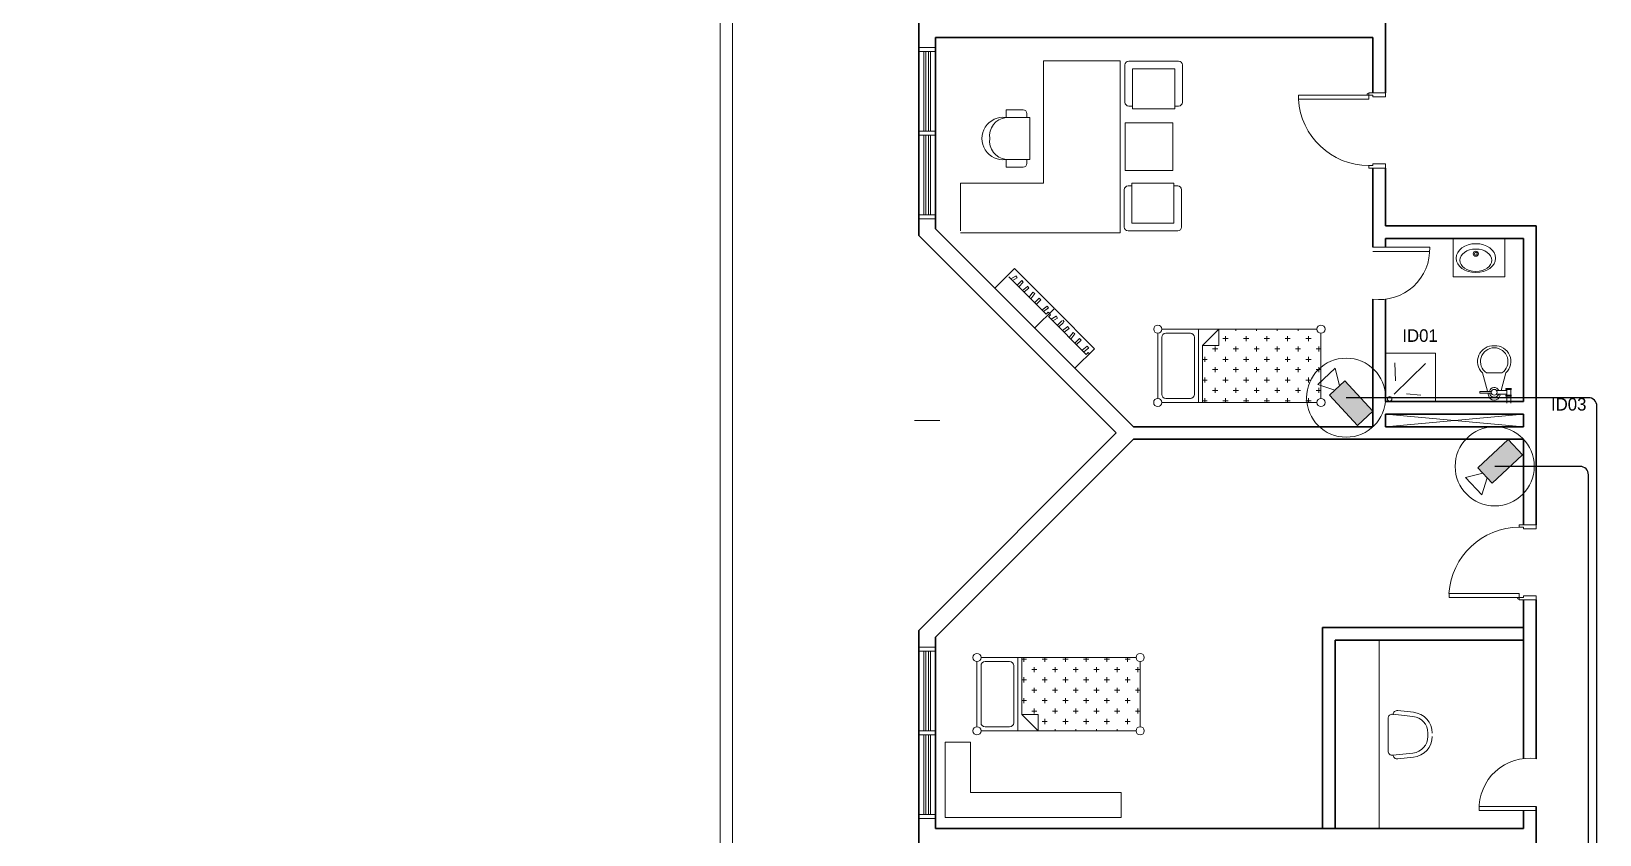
# Model space of a CAD drawing. Extents: x -59 to 582, y -1177 to 100.
# Drawn here: x -2.9 to 15.83, y -35.43 to -25.83 of the extents above; entities that cross this region are included whole.
import ezdxf
from ezdxf.enums import TextEntityAlignment as Align

# ---------------------------------------------------------------- set-up
doc = ezdxf.new("R2010")
doc.units = 0
doc.header["$LTSCALE"] = 0.15
doc.layers.get('0').update_dxf_attribs({"color": 252})
for name, color, linetype in [('0 CCTV', 252, 'Continuous'), ('0 sockets', 252, 'Continuous'), ('AUTOINCR', 7, 'Continuous'), ('CCTV', 4, 'Continuous')]:
    doc.layers.add(name, color=color, linetype=linetype)
for name, color, linetype, lineweight in [('anal', 252, 'Continuous', 20), ('DOOR', 252, 'Continuous', 20), ('E-LT-CKT-NM', 7, 'Continuous', 30), ('FUR', 252, 'Continuous', 9), ('FURNITURE-1', 252, 'Continuous', 9), ('sofa', 252, 'Continuous', 9), ('T-CCTV', 7, 'Continuous', 0), ('wall', 252, 'Continuous', 30)]:
    doc.layers.add(name, color=color, linetype=linetype, lineweight=lineweight)
doc.styles.add('SDC-TEXT-ARB', font='sdc-arb.shx')

# ---------------------------------------------------------------- blocks, each defined once
blk = doc.blocks.new('D90')
at = {"layer": 'DOOR'}
for points in [[(0.03, 0.2), (0.03, 1.04), (0.078, 1.04), (0.078, 0.2)], [(0.03, 0.2), (0, 0.2), (0, 0), (0.05, 0), (0.05, 0.15), (0.03, 0.15)], [(0.87, 0.2), (0.9, 0.2), (0.9, 0), (0.85, 0), (0.85, 0.15), (0.87, 0.15)]]:
    blk.add_lwpolyline(points, close=True, dxfattribs=at)
blk.add_circle((0.02, 0.21), 0.01, dxfattribs=at)
blk.add_arc((0.025, 0.197), 0.845, 0.2218, 86.3889, dxfattribs=at)
blk = doc.blocks.new('ELLIPSE')
blk.add_circle((0.5, 0.5), 0.5)
blk = doc.blocks.new('ARCH')
at = {"layer": 'anal'}
for p, q in [((5.325, 326.925), (5.325, 377.4)), ((5.475, 327.075), (5.475, 368.325)), ((7.8, 362.808), (7.7, 362.808)), ((7.7, 362.758), (7.9, 362.758)), ((7.76, 361.808), (7.76, 362.758)), ((7.785, 361.808), (7.785, 362.758)), ((7.8, 362.808), (7.9, 362.808)), ((7.8, 362.758), (7.9, 362.758)), ((7.815, 361.808), (7.815, 362.758)), ((7.84, 361.808), (7.84, 362.758)), ((7.7, 361.808), (7.9, 361.808)), ((7.7, 361.758), (7.9, 361.758)), ((7.76, 360.808), (7.76, 361.758)), ((7.785, 360.808), (7.785, 361.758)), ((7.815, 360.808), (7.815, 361.758)), ((7.84, 360.808), (7.84, 361.758)), ((7.9, 361.808), (7.9, 361.758)), ((7.7, 360.808), (7.9, 360.808)), ((7.8, 360.758), (7.7, 360.758)), ((7.8, 360.808), (7.9, 360.808)), ((7.8, 360.758), (7.9, 360.758)), ((7.95, 358.35), (7.65, 358.35)), ((14.925, 358.275), (13.275, 358.425)), ((14.925, 358.425), (13.275, 358.275)), ((7.8, 355.642), (7.7, 355.642)), ((7.8, 355.642), (7.9, 355.642)), ((7.7, 355.592), (7.9, 355.592)), ((7.76, 354.642), (7.76, 355.592)), ((7.785, 354.642), (7.785, 355.592)), ((7.8, 355.592), (7.9, 355.592)), ((7.815, 354.642), (7.815, 355.592)), ((7.84, 354.642), (7.84, 355.592)), ((7.7, 354.642), (7.9, 354.642)), ((7.7, 354.592), (7.9, 354.592)), ((7.76, 353.642), (7.76, 354.592)), ((7.785, 353.642), (7.785, 354.592)), ((7.815, 353.642), (7.815, 354.592)), ((7.84, 353.642), (7.84, 354.592)), ((7.9, 354.642), (7.9, 354.592)), ((7.7, 353.642), (7.9, 353.642)), ((7.8, 353.592), (7.7, 353.592)), ((7.8, 353.642), (7.9, 353.642)), ((7.8, 353.592), (7.9, 353.592))]:
    blk.add_line(p, q, dxfattribs=at)
at = {"layer": 'DOOR'}
for points in [[(13.075, 362.236), (12.235, 362.236), (12.235, 362.188), (13.075, 362.188)], [(13.075, 362.236), (13.075, 362.266), (13.275, 362.266), (13.275, 362.216), (13.125, 362.216), (13.125, 362.236)], [(13.075, 361.396), (13.075, 361.366), (13.275, 361.366), (13.275, 361.416), (13.125, 361.416), (13.125, 361.396)]]:
    blk.add_lwpolyline(points, close=True, dxfattribs=at)
blk.add_circle((13.065, 362.246), 0.01, dxfattribs=at)
blk.add_arc((13.078, 362.241), 0.845, 183.6111, 269.7782, dxfattribs=at)
at = {"layer": 'FUR'}
for p, q in [((10.105, 362.648), (9.191, 362.648)), ((9.191, 361.186), (9.191, 362.648)), ((10.105, 360.591), (10.105, 362.648)), ((10.163, 362.599), (10.163, 362.153)), ((10.506, 362.645), (10.209, 362.645)), ((10.506, 362.645), (10.803, 362.645)), ((10.849, 362.599), (10.849, 362.153)), ((10.506, 362.553), (10.255, 362.553)), ((10.255, 362.553), (10.255, 362.073)), ((10.506, 362.553), (10.758, 362.553)), ((10.758, 362.553), (10.758, 362.073)), ((8.742, 362.062), (8.742, 361.971)), ((8.742, 362.062), (8.946, 362.062)), ((8.992, 361.971), (8.992, 362.017)), ((10.255, 362.107), (10.209, 362.107)), ((10.506, 362.073), (10.255, 362.073)), ((10.506, 362.073), (10.758, 362.073)), ((10.758, 362.107), (10.803, 362.107)), ((8.742, 361.971), (9.026, 361.971)), ((9.026, 361.719), (9.026, 361.971)), ((10.166, 361.908), (10.166, 361.336)), ((10.737, 361.908), (10.166, 361.908)), ((10.737, 361.908), (10.737, 361.336)), ((9.026, 361.719), (9.026, 361.468)), ((8.742, 361.468), (9.026, 361.468)), ((8.742, 361.468), (8.742, 361.377)), ((8.992, 361.468), (8.992, 361.422)), ((8.742, 361.377), (8.946, 361.377)), ((10.737, 361.336), (10.166, 361.336)), ((9.191, 361.186), (8.2, 361.186)), ((8.2, 360.615), (8.2, 361.186)), ((10.154, 360.661), (10.154, 361.106)), ((10.245, 361.152), (10.2, 361.152)), ((10.497, 361.186), (10.245, 361.186)), ((10.245, 360.706), (10.245, 361.186)), ((10.497, 361.186), (10.748, 361.186)), ((10.748, 360.706), (10.748, 361.186)), ((10.748, 361.152), (10.794, 361.152)), ((10.84, 360.661), (10.84, 361.106)), ((10.497, 360.706), (10.245, 360.706)), ((10.497, 360.706), (10.748, 360.706)), ((8.2, 360.591), (10.105, 360.591)), ((10.497, 360.615), (10.2, 360.615)), ((10.497, 360.615), (10.794, 360.615)), ((10.555, 358.613), (10.555, 359.393)), ((10.604, 359.441), (12.456, 359.441)), ((10.652, 359.393), (10.945, 359.393)), ((11.042, 358.564), (11.042, 359.441)), ((11.286, 359.441), (11.091, 359.246)), ((11.286, 359.246), (11.286, 359.441)), ((11.488, 359.421), (11.488, 359.441)), ((11.736, 359.421), (11.736, 359.441)), ((11.983, 359.421), (11.983, 359.441)), ((12.231, 359.421), (12.231, 359.441)), ((12.505, 359.393), (12.505, 358.613)), ((10.604, 358.661), (10.604, 359.344)), ((10.994, 358.661), (10.994, 359.344)), ((11.091, 359.246), (11.286, 359.246)), ((11.091, 358.564), (11.091, 359.246)), ((11.271, 359.204), (11.209, 359.204)), ((11.24, 359.173), (11.24, 359.235)), ((11.395, 359.328), (11.333, 359.328)), ((11.364, 359.297), (11.364, 359.359)), ((11.519, 359.204), (11.457, 359.204)), ((11.488, 359.173), (11.488, 359.235)), ((11.643, 359.328), (11.581, 359.328)), ((11.612, 359.297), (11.612, 359.359)), ((11.767, 359.204), (11.705, 359.204)), ((11.736, 359.173), (11.736, 359.235)), ((11.89, 359.328), (11.828, 359.328)), ((11.859, 359.297), (11.859, 359.359)), ((12.014, 359.204), (11.952, 359.204)), ((11.983, 359.173), (11.983, 359.235)), ((12.138, 359.328), (12.076, 359.328)), ((12.107, 359.297), (12.107, 359.359)), ((12.262, 359.204), (12.2, 359.204)), ((12.231, 359.173), (12.231, 359.235)), ((12.386, 359.328), (12.324, 359.328)), ((12.355, 359.297), (12.355, 359.359)), ((12.505, 359.204), (12.448, 359.204)), ((12.478, 359.173), (12.478, 359.235)), ((11.147, 359.08), (11.091, 359.08)), ((11.116, 359.049), (11.116, 359.111)), ((11.395, 359.08), (11.333, 359.08)), ((11.364, 359.049), (11.364, 359.111)), ((11.643, 359.08), (11.581, 359.08)), ((11.612, 359.049), (11.612, 359.111)), ((11.89, 359.08), (11.828, 359.08)), ((11.859, 359.049), (11.859, 359.111)), ((12.138, 359.08), (12.076, 359.08)), ((12.107, 359.049), (12.107, 359.111)), ((12.386, 359.08), (12.324, 359.08)), ((12.355, 359.049), (12.355, 359.111)), ((11.147, 358.833), (11.091, 358.833)), ((11.116, 358.802), (11.116, 358.864)), ((11.271, 358.957), (11.209, 358.957)), ((11.24, 358.926), (11.24, 358.987)), ((11.395, 358.833), (11.333, 358.833)), ((11.364, 358.802), (11.364, 358.864)), ((11.519, 358.957), (11.457, 358.957)), ((11.488, 358.926), (11.488, 358.987)), ((11.643, 358.833), (11.581, 358.833)), ((11.612, 358.802), (11.612, 358.864)), ((11.767, 358.957), (11.705, 358.957)), ((11.736, 358.926), (11.736, 358.987)), ((11.89, 358.833), (11.828, 358.833)), ((11.859, 358.802), (11.859, 358.864)), ((12.014, 358.957), (11.952, 358.957)), ((11.983, 358.926), (11.983, 358.987)), ((12.138, 358.833), (12.076, 358.833)), ((12.107, 358.802), (12.107, 358.864)), ((12.262, 358.957), (12.2, 358.957)), ((12.231, 358.926), (12.231, 358.987)), ((12.386, 358.833), (12.324, 358.833)), ((12.355, 358.802), (12.355, 358.864)), ((12.505, 358.957), (12.448, 358.957)), ((12.478, 358.926), (12.478, 358.987)), ((11.271, 358.709), (11.209, 358.709)), ((11.24, 358.678), (11.24, 358.74)), ((11.519, 358.709), (11.457, 358.709)), ((11.488, 358.678), (11.488, 358.74)), ((11.767, 358.709), (11.705, 358.709)), ((11.736, 358.678), (11.736, 358.74)), ((12.014, 358.709), (11.952, 358.709)), ((11.983, 358.678), (11.983, 358.74)), ((12.262, 358.709), (12.2, 358.709)), ((12.231, 358.678), (12.231, 358.74)), ((12.505, 358.709), (12.448, 358.709)), ((12.478, 358.678), (12.478, 358.74)), ((12.456, 358.564), (10.604, 358.564)), ((10.945, 358.613), (10.652, 358.613)), ((11.147, 358.585), (11.091, 358.585)), ((11.116, 358.564), (11.116, 358.616)), ((11.395, 358.585), (11.333, 358.585)), ((11.364, 358.564), (11.364, 358.616)), ((11.643, 358.585), (11.581, 358.585)), ((11.612, 358.564), (11.612, 358.616)), ((11.89, 358.585), (11.828, 358.585)), ((11.859, 358.564), (11.859, 358.616)), ((12.138, 358.585), (12.076, 358.585)), ((12.107, 358.564), (12.107, 358.616)), ((12.386, 358.585), (12.324, 358.585)), ((12.355, 358.564), (12.355, 358.616)), ((13.2, 355.725), (13.2, 353.475)), ((13.308, 354.789), (13.308, 354.398)), ((13.362, 354.839), (13.604, 354.813)), ((13.423, 354.883), (13.61, 354.863)), ((13.783, 354.574), (13.783, 354.614)), ((8.016, 354.504), (8.316, 354.504)), ((8.016, 353.604), (8.016, 354.504)), ((8.316, 354.504), (8.316, 353.904)), ((13.362, 354.349), (13.604, 354.375)), ((13.423, 354.305), (13.61, 354.325)), ((8.316, 353.904), (10.116, 353.904)), ((10.116, 353.904), (10.116, 353.604)), ((10.116, 353.604), (8.016, 353.604))]:
    blk.add_line(p, q, dxfattribs=at)
for centre, radius in [((10.555, 359.441), 0.0487), ((12.505, 359.441), 0.0488), ((10.555, 358.564), 0.0488), ((12.505, 358.564), 0.0488)]:
    blk.add_circle(centre, radius, dxfattribs=at)
for centre, radius, start, end in [((10.209, 362.599), 0.0457, 90, 180), ((10.803, 362.599), 0.0457, 360, 90), ((8.946, 362.017), 0.0457, 360, 90), ((10.209, 362.153), 0.0457, 180, 270), ((10.803, 362.153), 0.0457, 270, 360), ((8.709, 361.719), 0.254, 82.4334, 277.5666), ((8.77, 361.747), 0.225, 97.1177, 187.1177), ((8.77, 361.692), 0.225, 172.8823, 262.8823), ((8.946, 361.422), 0.0457, 270, 360), ((10.2, 361.106), 0.0457, 90, 180), ((10.794, 361.106), 0.0457, 0, 90), ((10.2, 360.661), 0.0457, 180, 270), ((10.794, 360.661), 0.0457, 270, 0), ((10.652, 359.344), 0.0488, 90, 180), ((10.945, 359.344), 0.0488, 0, 90), ((10.652, 358.661), 0.0488, 180, 270), ((10.945, 358.661), 0.0488, 270, 0), ((13.358, 354.789), 0.05, 85.0303, 180), ((13.418, 354.833), 0.05, 83.857, 180), ((13.583, 354.614), 0.2, 0, 83.857), ((13.583, 354.614), 0.25, 0, 83.857), ((13.583, 354.574), 0.2, 276.143, 0), ((13.583, 354.574), 0.25, 276.143, 0), ((13.358, 354.398), 0.05, 180, 274.9697), ((13.418, 354.355), 0.05, 180, 276.143)]:
    blk.add_arc(centre, radius, start, end, dxfattribs=at)
at = {"layer": 'FURNITURE-1', "ltscale": 0.5}
for p, q in [((14.085, 360.525), (14.085, 360.066)), ((14.701, 360.525), (14.701, 360.066)), ((14.701, 360.066), (14.085, 360.066))]:
    blk.add_line(p, q, dxfattribs=at)
at = {"layer": 'FURNITURE-1'}
for p, q in [((8.845, 360.167), (8.609, 359.932)), ((9.322, 359.688), (8.845, 360.167)), ((9.221, 359.619), (8.776, 360.067)), ((8.862, 360.079), (8.801, 360.042)), ((8.876, 360.055), (8.82, 360.022)), ((8.861, 360.08), (8.876, 360.055)), ((8.929, 360.021), (8.875, 359.967)), ((8.948, 360.002), (8.894, 359.948)), ((8.948, 360.002), (8.929, 360.021)), ((8.999, 359.952), (8.937, 359.904)), ((8.998, 359.953), (9.015, 359.93)), ((9.015, 359.93), (8.957, 359.885)), ((9.064, 359.881), (9.018, 359.823)), ((9.085, 359.865), (9.037, 359.804)), ((9.085, 359.865), (9.064, 359.881)), ((9.139, 359.811), (9.084, 359.757)), ((9.158, 359.792), (9.104, 359.737)), ((9.158, 359.792), (9.139, 359.811)), ((9.322, 359.688), (9.087, 359.455)), ((9.233, 359.717), (9.171, 359.669)), ((9.249, 359.696), (9.19, 359.65)), ((9.246, 359.643), (9.221, 359.619)), ((9.233, 359.717), (9.25, 359.694)), ((9.263, 359.628), (9.248, 359.643)), ((9.275, 359.613), (9.251, 359.589)), ((9.701, 359.138), (9.252, 359.589)), ((9.26, 359.631), (9.275, 359.616)), ((9.342, 359.597), (9.28, 359.561)), ((9.356, 359.574), (9.3, 359.541)), ((9.801, 359.207), (9.325, 359.685)), ((9.341, 359.599), (9.356, 359.574)), ((9.409, 359.54), (9.355, 359.486)), ((9.428, 359.521), (9.374, 359.467)), ((9.479, 359.471), (9.417, 359.423)), ((9.438, 359.53), (9.419, 359.55)), ((9.495, 359.449), (9.437, 359.404)), ((9.478, 359.471), (9.495, 359.449)), ((9.543, 359.4), (9.498, 359.342)), ((9.565, 359.383), (9.543, 359.4)), ((9.565, 359.383), (9.517, 359.323)), ((9.619, 359.33), (9.564, 359.275)), ((9.801, 359.207), (9.566, 358.973)), ((9.638, 359.31), (9.583, 359.256)), ((9.638, 359.31), (9.619, 359.33)), ((9.713, 359.236), (9.651, 359.188)), ((9.729, 359.214), (9.67, 359.169)), ((9.713, 359.236), (9.73, 359.213)), ((9.725, 359.162), (9.701, 359.138)), ((9.741, 359.146), (9.725, 359.162))]:
    blk.add_line(p, q, dxfattribs=at)
at = {"layer": 'sofa'}
for p, q in [((13.125, 360.419), (13.804, 360.419)), ((13.125, 360.369), (13.804, 360.369)), ((13.275, 359.153), (13.875, 359.153)), ((13.38, 358.665), (13.752, 359.03)), ((13.388, 359.038), (13.395, 358.823)), ((13.875, 359.153), (13.875, 358.575)), ((14.493, 358.698), (14.436, 358.917)), ((14.482, 358.917), (14.667, 358.917)), ((14.659, 358.709), (14.714, 358.917)), ((13.526, 358.669), (13.698, 358.65)), ((14.413, 358.697), (14.542, 358.697)), ((14.542, 358.674), (14.413, 358.674)), ((14.505, 358.651), (14.499, 358.674)), ((14.6, 358.663), (14.725, 358.663)), ((14.725, 358.709), (14.601, 358.709)), ((14.644, 358.651), (14.647, 358.663)), ((14.714, 358.72), (14.714, 358.732)), ((14.714, 358.732), (14.783, 358.732)), ((14.783, 358.72), (14.714, 358.72)), ((14.714, 358.651), (14.783, 358.651)), ((14.714, 358.639), (14.714, 358.651)), ((14.783, 358.639), (14.714, 358.639)), ((14.725, 358.651), (14.725, 358.72)), ((14.725, 358.558), (14.725, 358.639)), ((14.772, 358.72), (14.772, 358.651)), ((14.772, 358.639), (14.772, 358.558)), ((8.395, 355.469), (8.395, 354.689)), ((10.296, 355.517), (8.444, 355.517)), ((8.785, 355.469), (8.492, 355.469)), ((8.882, 355.517), (8.882, 354.64)), ((8.931, 355.517), (8.931, 354.835)), ((8.987, 355.496), (8.931, 355.496)), ((8.956, 355.517), (8.956, 355.465)), ((9.235, 355.496), (9.173, 355.496)), ((9.204, 355.517), (9.204, 355.465)), ((9.483, 355.496), (9.421, 355.496)), ((9.452, 355.517), (9.452, 355.465)), ((9.73, 355.496), (9.668, 355.496)), ((9.699, 355.517), (9.699, 355.465)), ((9.978, 355.496), (9.916, 355.496)), ((9.947, 355.517), (9.947, 355.465)), ((10.226, 355.496), (10.164, 355.496)), ((10.195, 355.517), (10.195, 355.465)), ((10.345, 354.689), (10.345, 355.469)), ((8.444, 355.42), (8.444, 354.737)), ((8.834, 355.42), (8.834, 354.737)), ((8.956, 355.28), (8.956, 355.218)), ((9.111, 355.372), (9.049, 355.372)), ((9.08, 355.403), (9.08, 355.341)), ((9.204, 355.28), (9.204, 355.218)), ((9.359, 355.372), (9.297, 355.372)), ((9.328, 355.403), (9.328, 355.341)), ((9.452, 355.28), (9.452, 355.218)), ((9.606, 355.372), (9.545, 355.372)), ((9.576, 355.403), (9.576, 355.341)), ((9.699, 355.28), (9.699, 355.218)), ((9.854, 355.372), (9.792, 355.372)), ((9.823, 355.403), (9.823, 355.341)), ((9.947, 355.28), (9.947, 355.218)), ((10.102, 355.372), (10.04, 355.372)), ((10.071, 355.403), (10.071, 355.341)), ((10.195, 355.28), (10.195, 355.218)), ((10.345, 355.372), (10.288, 355.372)), ((10.318, 355.403), (10.318, 355.341)), ((8.987, 355.249), (8.931, 355.249)), ((9.111, 355.125), (9.049, 355.125)), ((9.08, 355.156), (9.08, 355.094)), ((9.235, 355.249), (9.173, 355.249)), ((9.359, 355.125), (9.297, 355.125)), ((9.328, 355.156), (9.328, 355.094)), ((9.483, 355.249), (9.421, 355.249)), ((9.606, 355.125), (9.545, 355.125)), ((9.576, 355.156), (9.576, 355.094)), ((9.73, 355.249), (9.668, 355.249)), ((9.854, 355.125), (9.792, 355.125)), ((9.823, 355.156), (9.823, 355.094)), ((9.978, 355.249), (9.916, 355.249)), ((10.102, 355.125), (10.04, 355.125)), ((10.071, 355.156), (10.071, 355.094)), ((10.226, 355.249), (10.164, 355.249)), ((10.345, 355.125), (10.288, 355.125)), ((10.318, 355.156), (10.318, 355.094)), ((8.987, 355.001), (8.931, 355.001)), ((8.956, 355.032), (8.956, 354.97)), ((9.08, 354.908), (9.08, 354.846)), ((9.235, 355.001), (9.173, 355.001)), ((9.204, 355.032), (9.204, 354.97)), ((9.328, 354.908), (9.328, 354.846)), ((9.483, 355.001), (9.421, 355.001)), ((9.452, 355.032), (9.452, 354.97)), ((9.576, 354.908), (9.576, 354.846)), ((9.73, 355.001), (9.668, 355.001)), ((9.699, 355.032), (9.699, 354.97)), ((9.823, 354.908), (9.823, 354.846)), ((9.978, 355.001), (9.916, 355.001)), ((9.947, 355.032), (9.947, 354.97)), ((10.071, 354.908), (10.071, 354.846)), ((10.226, 355.001), (10.164, 355.001)), ((10.195, 355.032), (10.195, 354.97)), ((10.318, 354.908), (10.318, 354.846)), ((8.931, 354.835), (9.126, 354.835)), ((9.126, 354.64), (8.931, 354.835)), ((9.111, 354.877), (9.049, 354.877)), ((9.126, 354.835), (9.126, 354.64)), ((9.235, 354.753), (9.173, 354.753)), ((9.204, 354.784), (9.204, 354.722)), ((9.359, 354.877), (9.297, 354.877)), ((9.483, 354.753), (9.421, 354.753)), ((9.452, 354.784), (9.452, 354.722)), ((9.606, 354.877), (9.545, 354.877)), ((9.73, 354.753), (9.668, 354.753)), ((9.699, 354.784), (9.699, 354.722)), ((9.854, 354.877), (9.792, 354.877)), ((9.978, 354.753), (9.916, 354.753)), ((9.947, 354.784), (9.947, 354.722)), ((10.102, 354.877), (10.04, 354.877)), ((10.226, 354.753), (10.164, 354.753)), ((10.195, 354.784), (10.195, 354.722)), ((10.345, 354.877), (10.288, 354.877)), ((8.444, 354.64), (10.296, 354.64)), ((8.492, 354.689), (8.785, 354.689)), ((9.328, 354.66), (9.328, 354.64)), ((9.576, 354.66), (9.576, 354.64)), ((9.823, 354.66), (9.823, 354.64)), ((10.071, 354.66), (10.071, 354.64)), ((15.075, 353.738), (14.396, 353.738)), ((15.075, 353.688), (14.396, 353.688))]:
    blk.add_line(p, q, dxfattribs=at)
for centre, radius in [((14.355, 360.342), 0.0306), ((14.355, 360.342), 0.0172), ((14.575, 358.686), 0.0347), ((13.326, 358.608), 0.0268), ((8.395, 355.517), 0.0488), ((10.345, 355.517), 0.0488), ((8.395, 354.64), 0.0487), ((10.345, 354.64), 0.0488)]:
    blk.add_circle(centre, radius, dxfattribs=at)
for centre, radius, start, end in [((13.205, 360.394), 0.6, 262.3461, 2.388), ((14.564, 359.055), 0.188, 86.62, 226.9828), ((14.576, 359.053), 0.165, 90.3, 235.4946), ((14.586, 359.055), 0.188, 313.0172, 93.38), ((14.574, 359.053), 0.165, 304.5054, 89.7), ((14.413, 358.686), 0.0116, 90, 270), ((14.575, 358.664), 0.0707, 190.3889, 349.6111), ((14.575, 358.686), 0.0579, 23.4137, 168.1237), ((14.575, 358.686), 0.0579, 191.423, 337.1495), ((8.492, 355.42), 0.0488, 90, 180), ((8.785, 355.42), 0.0488, 0, 90), ((8.492, 354.737), 0.0488, 180, 270), ((8.785, 354.737), 0.0488, 270, 0), ((14.995, 353.713), 0.6, 82.3461, 182.388)]:
    blk.add_arc(centre, radius, start, end, dxfattribs=at)
at = {"layer": 'wall'}
for p, q in [((7.7, 360.559), (7.7, 365.441)), ((13.275, 363.734), (13.275, 362.925)), ((13.275, 362.266), (13.275, 363.075)), ((7.9, 360.641), (7.9, 362.925)), ((7.9, 362.925), (13.125, 362.925)), ((7.9, 362.925), (13.125, 362.925)), ((13.125, 362.266), (13.125, 362.925)), ((13.125, 360.419), (13.125, 361.366)), ((13.275, 360.675), (13.275, 361.366)), ((10.059, 358.2), (7.7, 360.559)), ((10.266, 358.275), (7.9, 360.641)), ((13.275, 360.675), (15.075, 360.675)), ((13.275, 360.419), (13.275, 360.525)), ((13.275, 360.525), (14.925, 360.525)), ((14.925, 360.525), (14.925, 358.575)), ((14.925, 360.525), (14.925, 358.575)), ((14.925, 360.525), (14.925, 358.575)), ((15.075, 360.675), (15.075, 357.104)), ((13.125, 358.275), (13.125, 359.799)), ((13.275, 358.575), (13.275, 359.798)), ((13.275, 358.575), (14.925, 358.575)), ((10.266, 358.275), (13.125, 358.275)), ((13.275, 358.425), (14.925, 358.425)), ((13.275, 358.275), (13.275, 358.425)), ((13.275, 358.275), (14.925, 358.275)), ((14.925, 358.425), (14.925, 358.275)), ((7.7, 355.841), (10.059, 358.2)), ((7.9, 355.759), (10.266, 358.125)), ((10.266, 358.125), (14.925, 358.125)), ((14.925, 358.125), (14.925, 357.104)), ((14.925, 356.204), (14.925, 354.309)), ((15.075, 356.204), (15.075, 354.307)), ((7.7, 350.959), (7.7, 355.841)), ((14.925, 355.875), (12.525, 355.875)), ((12.525, 355.875), (12.525, 353.475)), ((7.9, 353.475), (7.9, 355.759)), ((14.925, 355.725), (12.675, 355.725)), ((12.675, 355.725), (12.675, 353.475)), ((14.925, 353.688), (14.925, 353.475)), ((15.075, 353.738), (15.075, 353.062)), ((14.925, 353.475), (7.9, 353.475))]:
    blk.add_line(p, q, dxfattribs=at)
at = {"layer": 'DOOR', "rotation": 90}
blk.add_blockref('D90', (15.075, 356.204), dxfattribs=at)
at = {"layer": 'sofa'}
for p, xscale, yscale, zscale in [((14.12, 360.117), 0.4712399999999661, 0.3450149999999894, 0.4712399999999661), ((14.164, 360.13), 0.3824999999999932, 0.2677499999999782, 0.3824999999999932)]:
    blk.add_blockref('ELLIPSE', p, dxfattribs=dict(at, xscale=xscale, yscale=yscale, zscale=zscale))
blk = doc.blocks.new('LEGEND_dwg_CCTV DOME-1155345-TELECOMMUNICATION LEGEND_ GENERAL NOTES _SYMBOLS _ ABBREVIATIONS')
at = {"layer": 'T-CCTV'}
blk.add_hatch(color=256, dxfattribs=at).paths.add_polyline_path([(255, -95), (-120, -95), (-120, 95), (255, 95)], flags=0)
at = {"layer": 'T-CCTV', "flags": 128}
for points in [[(-120, 28), (-262, 108), (-262, -108), (-120, -28)], [(255, -95), (255, 95), (-120, 95), (-120, -95), (255, -95)]]:
    blk.add_lwpolyline(points, dxfattribs=at)
at = {"layer": 'T-CCTV'}
blk.add_circle((0, 0), 358, dxfattribs=at)
blk = doc.blocks.new('ID CAMERA')
at = {"layer": 'CCTV', "color": 6, "xscale": 1.150579243575653, "yscale": 1.150579243575653, "zscale": 1.150579243575653}
blk.add_blockref('LEGEND_dwg_CCTV DOME-1155345-TELECOMMUNICATION LEGEND_ GENERAL NOTES _SYMBOLS _ ABBREVIATIONS', (0, 0), dxfattribs=at)
at = {"layer": 'E-LT-CKT-NM', "color": 1, "style": 'SDC-TEXT-ARB'}
blk.add_attdef('ID', (-127, 492), '', height=326, dxfattribs=at)
blk = doc.blocks.new('EE')
at = {"layer": '0 sockets'}
h = blk.add_hatch(color=6, dxfattribs=at)
h.dxf.hatch_style = 1
h.paths.add_polyline_path([(582.394, 81.841), (-59.115, 81.841), (-59.115, -114.582), (582.394, -114.582)])
h.paths.add_polyline_path([(577.394, 76.841), (577.394, -109.582), (-54.115, -109.582), (-54.115, 76.841)], flags=16)
h.paths.add_polyline_path([(408.026, -15.139, -1), (406.517, -15.139, -1)], flags=0)
h.paths.add_polyline_path([(457.783, -31.119, 0.414214), (457.683, -31.019), (444.311, -31.019, 0.414214), (444.211, -31.119), (444.211, -48.447), (415.834, -48.447), (415.834, -19.483), (417.425, -19.483, 0.414214), (417.525, -19.383), (417.525, -15.239, 0.414214), (417.425, -15.139), (407.274, -15.139), (407.271, -15.893), (407.271, -15.139), (417.525, -15.139), (417.525, -19.483), (415.934, -19.483, 0.414214), (415.834, -19.583), (415.834, -48.347, 0.414214), (415.934, -48.447), (444.111, -48.447, 0.414214), (444.211, -48.347), (444.211, -31.019), (457.783, -31.019)], flags=0)
h.paths.add_polyline_path([(244.611, -46.068), (244.611, -46.014), (244.523, -46.014, -0.279526)], flags=0)
h.paths.add_polyline_path([(404.69, 26.947), (525.035, 26.947), (525.035, 46.285), (404.69, 46.285)], flags=8)
h.paths.add_polyline_path([(202.644, 24.078), (289.319, 24.078), (289.319, 38.411), (202.644, 38.411)], flags=8)
h.paths.add_polyline_path([(30.92, 26.429), (112.59, 26.429), (112.59, 40.761), (30.92, 40.761)], flags=8)
h.paths.add_polyline_path([(441.881, -10.206), (442.216, -10.206), (442.216, -9.756), (441.881, -9.756)], flags=8)
h.paths.add_polyline_path([(422.272, -10.246), (422.622, -10.246), (422.622, -9.796), (422.272, -9.796)], flags=8)
h.paths.add_polyline_path([(406.509, -14.41), (406.859, -14.41), (406.859, -13.96), (406.509, -13.96)], flags=8)
h.paths.add_polyline_path([(406.21, -35.713), (406.546, -35.713), (406.546, -35.263), (406.21, -35.263)], flags=8)
h.paths.add_polyline_path([(422.841, -60.607), (423.191, -60.607), (423.191, -60.157), (422.841, -60.157)], flags=8)
h.paths.add_polyline_path([(442.391, -60.84), (442.755, -60.84), (442.755, -60.39), (442.391, -60.39)], flags=8)
h.paths.add_polyline_path([(456.844, -54.1), (457.194, -54.1), (457.194, -53.65), (456.844, -53.65)], flags=8)
h.paths.add_polyline_path([(470.858, -50.81), (471.208, -50.81), (471.208, -50.36), (470.858, -50.36)], flags=8)
h.paths.add_polyline_path([(490.123, -50.756), (490.345, -50.756), (490.345, -50.306), (490.123, -50.306)], flags=8)
h.paths.add_polyline_path([(225.509, -20.343), (226.134, -20.343), (226.134, -20.118), (225.509, -20.118)], flags=8)
h.paths.add_polyline_path([(233.7, -19.938), (234.325, -19.938), (234.325, -19.713), (233.7, -19.713)], flags=8)
h.paths.add_polyline_path([(241.875, -19.552), (242.5, -19.552), (242.5, -19.327), (241.875, -19.327)], flags=8)
h.paths.add_polyline_path([(245.171, -24.632), (245.796, -24.632), (245.796, -24.407), (245.171, -24.407)], flags=8)
h.paths.add_polyline_path([(247.813, -19.255), (248.438, -19.255), (248.438, -19.03), (247.813, -19.03)], flags=8)
h.paths.add_polyline_path([(249.648, -13.387), (250.273, -13.387), (250.273, -13.162), (249.648, -13.162)], flags=8)
h.paths.add_polyline_path([(257.323, -15.794), (257.948, -15.794), (257.948, -15.569), (257.323, -15.569)], flags=8)
h.paths.add_polyline_path([(257.582, -13.183), (258.157, -13.183), (258.157, -12.958), (257.582, -12.958)], flags=8)
h.paths.add_polyline_path([(264.064, -13.101), (264.664, -13.101), (264.664, -12.876), (264.064, -12.876)], flags=8)
h.paths.add_polyline_path([(288.789, -40.902), (289.364, -40.902), (289.364, -40.677), (288.789, -40.677)], flags=8)
h.paths.add_polyline_path([(280.687, -41.005), (281.262, -41.005), (281.262, -40.78), (280.687, -40.78)], flags=8)
h.paths.add_polyline_path([(270.864, -40.875), (271.439, -40.875), (271.439, -40.65), (270.864, -40.65)], flags=8)
h.paths.add_polyline_path([(261.434, -40.771), (262.009, -40.771), (262.009, -40.546), (261.434, -40.546)], flags=8)
h.paths.add_polyline_path([(254.764, -40.853), (255.339, -40.853), (255.339, -40.628), (254.764, -40.628)], flags=8)
h.paths.add_polyline_path([(247.008, -40.845), (247.583, -40.845), (247.583, -40.62), (247.008, -40.62)], flags=8)
h.paths.add_polyline_path([(245.852, -36.479), (246.427, -36.479), (246.427, -36.254), (245.852, -36.254)], flags=8)
h.paths.add_polyline_path([(243.934, -41.639), (244.509, -41.639), (244.509, -41.414), (243.934, -41.414)], flags=8)
h.paths.add_polyline_path([(245.534, -46.587), (246.059, -46.587), (246.059, -46.362), (245.534, -46.362)], flags=8)
h.paths.add_polyline_path([(245.361, -51.832), (245.911, -51.832), (245.911, -51.607), (245.361, -51.607)], flags=8)
h.paths.add_polyline_path([(239.721, -52.272), (240.321, -52.272), (240.321, -52.047), (239.721, -52.047)], flags=8)
h.paths.add_polyline_path([(232.069, -52.917), (232.669, -52.917), (232.669, -52.692), (232.069, -52.692)], flags=8)
h.paths.add_polyline_path([(225.559, -53.646), (226.159, -53.646), (226.159, -53.421), (225.559, -53.421)], flags=8)
h.paths.add_polyline_path([(227.614, -48.128), (228.214, -48.128), (228.214, -47.903), (227.614, -47.903)], flags=8)
h.paths.add_polyline_path([(219.528, -49.489), (220.128, -49.489), (220.128, -49.264), (219.528, -49.264)], flags=8)
h.paths.add_polyline_path([(217.77, -44.284), (218.37, -44.284), (218.37, -44.059), (217.77, -44.059)], flags=8)
h.paths.add_polyline_path([(216.443, -34.713), (217.043, -34.713), (217.043, -34.488), (216.443, -34.488)], flags=8)
h.paths.add_polyline_path([(216.799, -27.091), (217.399, -27.091), (217.399, -26.866), (216.799, -26.866)], flags=8)
h.paths.add_polyline_path([(216.729, -21.755), (217.279, -21.755), (217.279, -21.53), (216.729, -21.53)], flags=8)
h.paths.add_polyline_path([(84.862, -42.445), (85.387, -42.445), (85.387, -42.22), (84.862, -42.22)], flags=8)
h.paths.add_polyline_path([(82.46, -48.761), (83.01, -48.761), (83.01, -48.536), (82.46, -48.536)], flags=8)
h.paths.add_polyline_path([(78.417, -48.71), (78.942, -48.71), (78.942, -48.485), (78.417, -48.485)], flags=8)
h.paths.add_polyline_path([(75.547, -42.452), (76.072, -42.452), (76.072, -42.227), (75.547, -42.227)], flags=8)
h.paths.add_polyline_path([(74.019, -42.418), (74.544, -42.418), (74.544, -42.193), (74.019, -42.193)], flags=8)
h.paths.add_polyline_path([(72.86, -48.761), (73.385, -48.761), (73.385, -48.536), (72.86, -48.536)], flags=8)
h.paths.add_polyline_path([(68.651, -48.707), (69.176, -48.707), (69.176, -48.482), (68.651, -48.482)], flags=8)
h.paths.add_polyline_path([(69.271, -42.456), (69.796, -42.456), (69.796, -42.231), (69.271, -42.231)], flags=8)
h.paths.add_polyline_path([(65.66, -42.443), (66.185, -42.443), (66.185, -42.218), (65.66, -42.218)], flags=8)
h.paths.add_polyline_path([(63.354, -48.708), (63.879, -48.708), (63.879, -48.483), (63.354, -48.483)], flags=8)
h.paths.add_polyline_path([(58.957, -48.718), (59.432, -48.718), (59.432, -48.493), (58.957, -48.493)], flags=8)
h.paths.add_polyline_path([(56.584, -43.041), (57.084, -43.041), (57.084, -42.816), (56.584, -42.816)], flags=8)
h.paths.add_polyline_path([(55.215, -39.312), (55.765, -39.312), (55.765, -39.087), (55.215, -39.087)], flags=8)
h.paths.add_polyline_path([(47.25, -39.118), (47.8, -39.118), (47.8, -38.893), (47.25, -38.893)], flags=8)
h.paths.add_polyline_path([(36.681, -56.177), (37.231, -56.177), (37.231, -55.952), (36.681, -55.952)], flags=8)
h.paths.add_polyline_path([(28.093, -56.08), (28.643, -56.08), (28.643, -55.855), (28.093, -55.855)], flags=8)
h.paths.add_polyline_path([(11.224, -49.617), (11.774, -49.617), (11.774, -49.392), (11.224, -49.392)], flags=8)
h.paths.add_polyline_path([(15.154, -39.272), (15.704, -39.272), (15.704, -39.047), (15.154, -39.047)], flags=8)
h.paths.add_polyline_path([(15.215, -30.394), (15.765, -30.394), (15.765, -30.169), (15.215, -30.169)], flags=8)
h.paths.add_polyline_path([(12.584, -22.24), (13.134, -22.24), (13.134, -22.015), (12.584, -22.015)], flags=8)
h.paths.add_polyline_path([(13.44, -29.574), (13.94, -29.574), (13.94, -29.349), (13.44, -29.349)], flags=8)

msp = doc.modelspace()

# ---------------------------------------------------------------- linework, layer by layer
at = {"layer": '0 sockets', "color": 6}
for points in [[(58.083, -35.012), (58.083, -30.891, 0.414214), (57.983, -30.791), (44.119, -30.791, 0.414214), (44.019, -30.891), (44.019, -48.582, -0.414214), (43.919, -48.682), (15.901, -48.682, -0.414214), (15.801, -48.582), (15.801, -30.308, 0.414214), (15.701, -30.208), (12.806, -30.208)], [(57.983, -35.012), (57.983, -30.991, 0.414214), (57.883, -30.891), (44.219, -30.891, 0.414214), (44.119, -30.991), (44.119, -48.682, -0.414214), (44.019, -48.782), (15.801, -48.782, -0.414214), (15.701, -48.682), (15.701, -31.129, 0.414214), (15.601, -31.029), (14.581, -31.029)]]:
    msp.add_lwpolyline(points, format="xyb", dxfattribs=at)

# ---------------------------------------------------------------- block references
at = {"layer": '0 CCTV', "color": 2}
ref = msp.add_blockref('ID CAMERA', (12.806, -30.208), dxfattribs=dict(at, xscale=0.001147, yscale=0.001147, zscale=0.001147, rotation=312.6406071300752))
ref.add_attrib('ID', 'ID', (13.122, -29.718), dxfattribs={"layer": 'E-LT-CKT-NM', "color": 1, "height": 0.00374, "rotation": 312.6406, "style": 'SDC-TEXT-ARB'})
ref = msp.add_blockref('ID CAMERA', (14.581, -31.029), dxfattribs=dict(at, xscale=0.001147, yscale=0.001147, zscale=0.001147, rotation=43.1703965516395))
ref.add_attrib('ID', 'ID', (14.088, -30.717), dxfattribs={"layer": 'E-LT-CKT-NM', "color": 1, "height": 0.00374, "rotation": 43.1704, "style": 'SDC-TEXT-ARB'})
at = {"layer": '0 sockets', "color": 3}
for name, p in [('EE', (0, 0)), ('ARCH', (0, -388.83))]:
    msp.add_blockref(name, p, dxfattribs=at)

# ---------------------------------------------------------------- texts
at = {"layer": 'AUTOINCR', "color": 1}
for s, p in [('ID01', (13.477, -29.586)), ('ID03', (15.253, -30.407))]:
    msp.add_text(s, height=0.15, dxfattribs=at).set_placement(p, align=Align.BOTTOM_LEFT)

doc.saveas('drawing.dxf')
